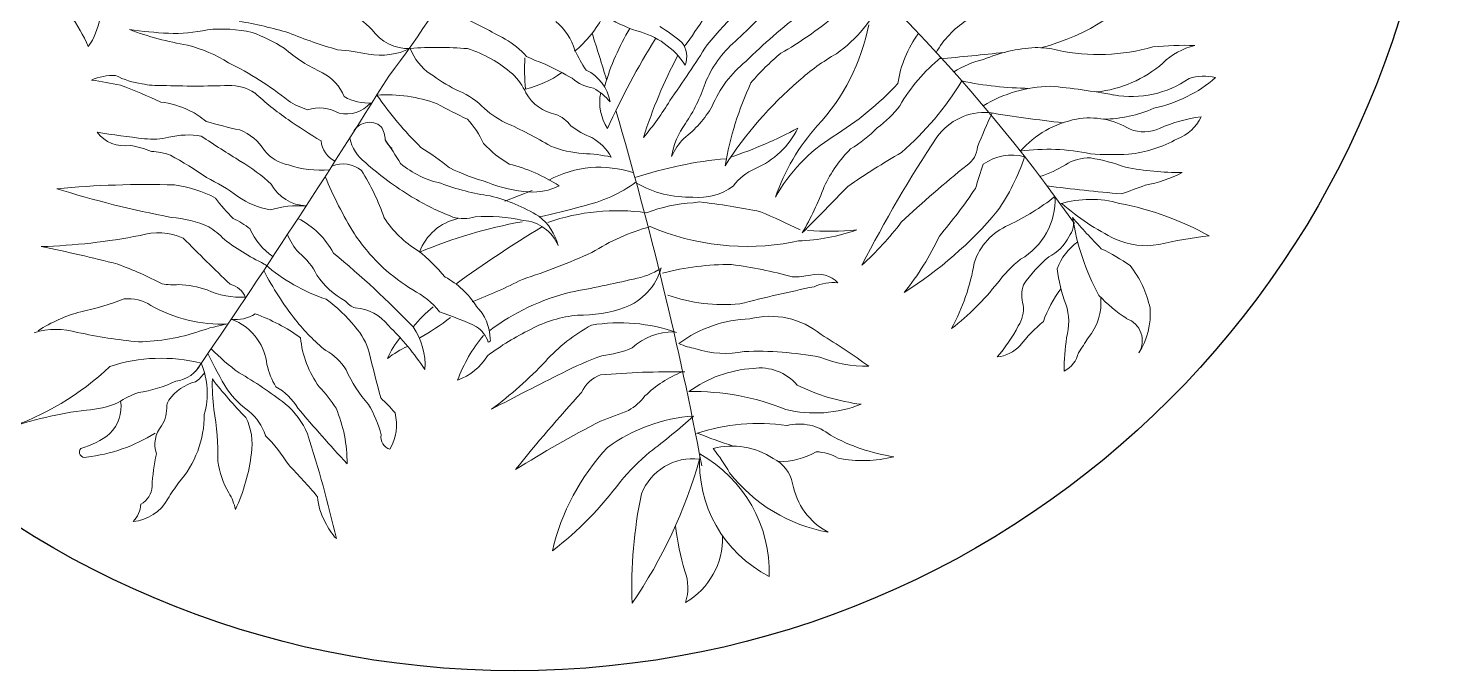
# Model space of a CAD drawing. Header units: inches. Extents: x 484217 to 497210, y -26946 to -21493.
# Drawn here: x 487815.65 to 487841.49, y -24346.91 to -24335.15 of the extents above; entities that cross this region are included whole.
import ezdxf

# ---------------------------------------------------------------- set-up
doc = ezdxf.new("R2010")
doc.units = ezdxf.units.IN
doc.header["$LTSCALE"] = 20
doc.header["$MEASUREMENT"] = 0
doc.layers.add('furniture', color=4, linetype='Continuous')
doc.layers.add('PLANTS', color=84, linetype='Continuous', lineweight=13)

# ---------------------------------------------------------------- blocks, each defined once
blk = doc.blocks.new('A$C137A2C16')
at = {"layer": 'PLANTS'}
for p, q in [((91.313, 66.903), (91.313, 66.461)), ((87.175, 60.89), (87.12, 60.448)), ((83.81, 49.857), (84.086, 47.871))]:
    blk.add_line(p, q, dxfattribs=at)
for centre, radius, start, end in [((89.867, 95.851), 3.365, 153.43857, 184.79373), ((79.786, 93.451), 8.078, 12.1986, 28.90754), ((104.365, 91.103), 20.686, 164.98391, 172.93762), ((89.046, 96.494), 4.661, 180.38578, 211.50023), ((67.559, 85.897), 14.582, 0.86052, 39.4266), ((80.049, 93.009), 6.953, 336.90044, 21.61168), ((79.294, 92.982), 8.665, 358.4928, 14.54476), ((98.652, 94.733), 9.449, 173.6608, 191.66436), ((87.549, 93.522), 2.831, 6.70879, 52.77317), ((112.32, 80.844), 20.233, 137.65986, 156.30069), ((122.192, 91.253), 25.034, 172.61511, 180.65303), ((70.277, 92.969), 13.576, 334.87519, 2.86195), ((77.652, 90.162), 8.381, 353.1575, 27.70914), ((82.139, 91.446), 8.566, 352.64877, 16.31903), ((73.419, 98.01), 19.763, 335.89112, 347.24442), ((84.025, 91.404), 8.955, 357.20774, 14.50245), ((79.277, 91.115), 8.832, 347.5721, 10.69095), ((86.784, 92.325), 2.661, 325.84222, 10.78263), ((130.083, 71.192), 47.63, 156.37395, 161.68512), ((92.791, 87.107), 5.324, 135.62059, 176.8871), ((71.784, 93.588), 19.127, 342.41019, 350.25136), ((57.997, 85.901), 35.338, 5.43948, 8.24393), ((92.061, 91.236), 5.105, 322.8277, 356.98769), ((103.628, 82.065), 14.494, 147.09889, 156.94967), ((101.117, 82.368), 7.022, 88.67384, 115.36194), ((100.556, 84.507), 4.935, 44.17832, 81.57172), ((5.61, 116.929), 91.836, 339.25032, 342.45928), ((100.042, 85.494), 7.153, 150.86796, 183.91659), ((108.419, 77.403), 15.303, 132.35022, 140.91058), ((102.969, 86.818), 1.593, 45.02572, 147.65665), ((94.565, 87.191), 7.092, 178.33998, 214.81934), ((103.16, 81.712), 14.488, 155.11806, 174.34111), ((93.317, 86.962), 3.124, 165.58141, 198.82309), ((83.394, 98.459), 16.383, 305.4615, 321.01344), ((93.943, 95.724), 11.128, 300.73947, 313.63867), ((87.512, 84.626), 5.576, 152.45729, 168.39827), ((-4.678, 118.857), 97.721, 337.61721, 340.62966), ((78.264, 116.291), 34.481, 297.15336, 302.0101), ((139.513, -24.665), 119.163, 112.23141, 129.9934), ((92.245, 83.927), 10.356, 169.8769, 190.1231), ((94.071, 84.272), 9.397, 168.40961, 198.00587), ((83.8, 83.592), 6.972, 3.89853, 19.79599), ((95.193, 102.513), 16.944, 265.96165, 285.18449), ((94.099, 84.167), 1.446, 38.15282, 93.91547), ((99.328, 87.082), 3.915, 202.62036, 237.19232), ((99.3, 82.527), 3.763, 36.88949, 82.47264), ((61.27, 90.468), 24.112, 335.11441, 346.18227), ((91.497, 80.144), 4.691, 16.65712, 79.7388), ((76.927, 77.636), 16.973, 12.16959, 24.81683), ((93.339, 82.729), 3.005, 13.13202, 50.8706), ((78.784, 61.264), 33.268, 42.90226, 44.99547), ((-272.689, 127.161), 357.246, 352.279, 352.99906), ((98.336, 92.62), 8.901, 262.70697, 278.81334), ((105.063, 89.163), 8.448, 220.08819, 237.50035), ((100.009, 79.701), 4.135, 61.75423, 94.28983), ((102.3, 82.189), 1.921, 14.07995, 63.64811), ((92.248, 81.759), 3.448, 152.52431, 202.16318), ((81.687, 71.039), 14.417, 41.88759, 58.64432), ((104.063, 87.3), 8.712, 206.50463, 223.62575), ((108.814, 101.394), 19.306, 249.22474, 256.06205), ((85.286, 83.819), 6.525, 200.27961, 226.97774), ((87.783, 81.96), 5.735, 178.53143, 200.73087), ((89.565, 80.46), 4.061, 163.02296, 221.29665), ((116.329, 121.243), 49.863, 232.1941, 235.09578), ((110.038, 86.795), 10.637, 206.56143, 218.90078), ((70.631, 64.269), 27.269, 19.06834, 36.95994), ((97.693, 81.966), 4.241, 190.20759, 239.03225), ((103.798, 85.148), 8.621, 205.11135, 220.35086), ((98.934, 83.133), 2.187, 237.43615, 274.11668), ((98.856, 78.801), 2.163, 43.62798, 83.76795), ((68.232, 65.16), 21.266, 28.07919, 45.4774), ((87.275, 78.717), 1.713, 22.21239, 72.28175), ((-657.754, -1160.014), 1447.928, 58.881434, 58.95057), ((93.649, 72.279), 10.492, 35.67212, 49.79928), ((99.716, 78.717), 2.477, 352.61123, 34.37612), ((91.978, 84.484), 11.914, 205.86182, 226.88367), ((156.934, 112.017), 75.499, 205.62566, 210.17297), ((64.084, 54.841), 36.213, 36.54814, 43.03926), ((82.867, 68.079), 18.389, 24.78371, 38.65539), ((85.215, 83.278), 7.837, 220.81252, 248.3587), ((151.476, 139.124), 89.349, 223.3589, 229.90521), ((89.864, 64.826), 14.636, 48.49903, 67.30763), ((70.546, 68.747), 9.534, 22.22894, 52.88206), ((64.385, 63.943), 21.612, 18.61816, 33.89197), ((78.207, 71.101), 7.325, 22.71544, 39.78504), ((82.145, 62.149), 18.026, 37.72061, 52.27033), ((72.048, 61.888), 14.337, 34.21149, 65.78088), ((134.779, 89.578), 49.909, 196.78014, 201.7943), ((78.095, 69.395), 8.23, 17.01799, 33.42809), ((74.146, 59.601), 22.721, 29.45337, 39.55522), ((55.297, 61.763), 24.181, 16.53237, 27.0642), ((93.748, 76.635), 15.001, 196.58486, 208.83751), ((93.743, 76.737), 9.211, 212.38274, 232.02793), ((-136.777, -74.9), 268.369, 31.9891, 32.94508), ((72.487, 73.367), 19.14, 342.69875, 352.84995), ((78.697, 69.459), 12.872, 348.54738, 6.80935), ((112.563, 87.148), 40.022, 204.2579, 211.60889), ((95.829, 78.374), 14.601, 215.23998, 237.68857), ((95.875, 74.634), 11.643, 199.00319, 227.60975), ((94.773, 74.963), 13.457, 318.35368, 338.06953), ((98.34, 69.817), 8.917, 335.96476, 0.76696), ((101.655, 82.895), 31.351, 205.08011, 217.43931), ((57.647, 55.41), 21.918, 28.17482, 39.19695), ((104.18, 81.725), 26.599, 207.60296, 224.29329), ((76.116, 51.647), 21.468, 46.69683, 56.14613), ((133.134, 32.473), 49.278, 131.00536, 135.58938), ((92.626, 71.372), 8.352, 324.45595, 348.178), ((92.217, 75.341), 15.283, 205.98552, 216.86555), ((54.488, 60.713), 30.314, 5.57022, 15.1047), ((80.103, 64.131), 5.781, 10.0262, 50.82759), ((95.699, 67.246), 1.905, 120.47276, 182.0455), ((97.85, 67.85), 3.285, 161.56429, 190.80723), ((90.421, 73.244), 13.638, 320.50871, 339.90186), ((94.694, 67.302), 8.627, 333.30825, 8.36625), ((135.69, 30.685), 58.011, 141.01784, 143.97141), ((87.2, 67.394), 6.599, 347.00482, 358.13171), ((213.84, 64.613), 119.246, 178.7409, 181.2591), ((85.54, 69.571), 7.837, 205.70641, 234.15743), ((94.373, 84.784), 23.522, 232.30423, 246.8904), ((74.271, 67.251), 17.06, 323.91265, 357.34569), ((101.328, 62.57), 5.548, 127.72835, 181.39724), ((121.192, 57.021), 23.751, 156.43367, 169.00189), ((106.859, 63.349), 3.355, 127.23361, 181.48239), ((108.826, 63.968), 3.226, 136.5693, 164.93087), ((55.049, 44.461), 27.897, 39.69177, 49.98914), ((83.796, 69.421), 7.748, 208.20629, 234.8345), ((89.721, 65.901), 3.998, 191.00402, 219.22761), ((117.218, 52.792), 26.991, 150.92064, 159.94308), ((124.865, 47.78), 39.905, 154.74283, 160.8202), ((102.52, 61.57), 3.388, 117.68832, 174.70968), ((101.152, 63.379), 4.778, 344.56568, 17.38838), ((101.163, 68.672), 10.998, 294.74302, 336.94778), ((107.692, 67.482), 4.755, 267.41069, 319.04322), ((-1.621, -12.902), 109.693, 41.9811, 44.39238), ((75.868, 57.773), 7.449, 24.09637, 46.97041), ((112.009, 59.495), 27.59, 171.97395, 185.3207), ((83.172, 61.803), 3.792, 339.96048, 24.44492), ((116.167, 53.756), 16.824, 144.91155, 168.13975), ((116.367, 58.263), 13.8, 158.76422, 184.92691), ((85.056, 50.684), 14.508, 127.69369, 134.9981), ((76.891, 60.665), 1.656, 56.91049, 115.19966), ((73.077, 52.972), 11.894, 43.48804, 58.26479), ((104.145, 60.736), 8.535, 168.52205, 203.72828), ((107.395, 60.277), 2.456, 88.08505, 140.86084), ((79.679, 56.864), 5.519, 109.95906, 153.43343), ((99.056, 87.117), 33.638, 229.07553, 239.4962), ((85.699, 64.574), 5.255, 220.55527, 247.61667), ((108.402, 57.926), 17.043, 166.00255, 182.11753), ((83.12, 63.548), 11.608, 327.52427, 352.30361), ((91.476, 61.691), 6.403, 328.57196, 358.75458), ((107.572, 60.52), 8.536, 170.81049, 202.78436), ((109.005, 58.109), 5.116, 133.38519, 181.60595), ((112.747, 97.666), 52.6, 224.95754, 232.61992), ((66.067, 46.171), 19.91, 36.93349, 45.90485), ((86.259, 63.148), 4.283, 213.01973, 233.27601), ((79.617, 61.881), 7.249, 317.16409, 349.04546), ((98.218, 58.623), 11.247, 170.65949, 187.46989), ((65.225, 65.355), 11.263, 314.9981, 327.67858), ((79.882, 73.418), 27.957, 324.39604, 329.78454), ((110.945, 50.719), 9.321, 75.21254, 137.70892), ((106.624, 65.343), 8.74, 252.87061, 320.05085), ((85.371, 69.99), 15.539, 225.4381, 241.38573), ((92.607, 60.158), 4.694, 322.5232, 337.37923), ((110.866, 42.534), 16.936, 107.52484, 114.32247), ((68.225, 51.456), 7.705, 26.20511, 50.14905), ((89.038, 53.713), 4.071, 7.08932, 61.46164), ((105.269, 51.056), 11.548, 147.20232, 176.64086), ((94.683, -196.533), 253.673, 93.87185, 94.62984), ((78.878, 53.518), 2.935, 86.21417, 141.70799), ((81.073, 52.612), 4.326, 117.55125, 137.05298), ((94.683, -196.533), 253.673, 87.69935, 93.374), ((90.403, 53.075), 7.299, 148.17989, 195.48672), ((75.811, 53.101), 9.82, 359.42084, 23.0746), ((100.753, 51.935), 14.651, 159.10132, 185.97871), ((102.845, 57.807), 14.8, 182.33819, 199.39861), ((85.782, 55.497), 5.531, 357.58099, 18.66658), ((99.731, 56.202), 4.375, 167.44439, 208.64007), ((153.773, 43.554), 57.122, 166.11804, 171.93608), ((105.98, 58.247), 7.793, 188.60887, 211.16043), ((112.667, 55.365), 11.395, 171.03118, 203.03849), ((64.891, 36.773), 41.816, 23.80199, 29.14955), ((107.964, 55.588), 3.8, 159.92562, 235.67497), ((88.049, 27.254), 33.847, 42.528, 61.12373), ((108.864, 52.218), 5.126, 17.02, 78.38303), ((73.383, 63.358), 8.632, 281.3092, 291.69745), ((75.381, 56.506), 2.696, 304.45952, 339.44271), ((79.681, 58.89), 3.227, 245.2886, 290.55902), ((83.802, 52.244), 3.572, 106.45078, 137.2007), ((92.211, 51.207), 10.425, 154.65235, 165.37899), ((75.286, 50.954), 3.945, 93.06439, 128.0452), ((76.042, 58.196), 6.231, 310.30495, 325.54711), ((3.034, 55.181), 88.275, 357.1879, 0.0535), ((119.363, 16.542), 56.806, 138.36457, 140.42908), ((70.163, 51.023), 6.742, 359.7553, 23.06695), ((80.944, 51.37), 2.25, 112.75796, 146.30818), ((74.295, 56.378), 8.231, 326.08267, 342.02975), ((84.055, 53.192), 9.08, 345.77343, 6.46918), ((89.242, 52.858), 6.766, 352.31761, 10.62012), ((96.141, 51.641), 4.083, 17.81963, 39.06836), ((118.881, 61.831), 17.732, 207.47879, 216.69095), ((110.533, 73.182), 19.056, 263.82607, 273.41644), ((112.109, 51.05), 3.141, 58.1737, 98.05002), ((61.886, 61.627), 16.327, 321.94665, 326.9744), ((76.358, 53.799), 2.959, 285.997, 336.47039), ((43.519, 50.704), 42.174, 358.92388, 3.12227), ((43.549, 43.896), 46.22, 4.86473, 11.22177), ((68.402, 47.578), 32.071, 5.85627, 9.53651), ((119.125, 81.373), 31.836, 245.29854, 258.89406), ((77.521, 46.444), 5.825, 118.49405, 137.25224), ((99.919, 33.427), 26.272, 135.67214, 143.31841), ((92.063, 43.362), 11.69, 134.29008, 152.64857), ((80.372, 50.767), 3.657, 341.72885, 15.25608), ((105.36, 54.969), 12.062, 195.56217, 214.7584), ((117.562, 54.518), 21.767, 186.76647, 194.60428), ((99.441, 51.814), 2.239, 186.34047, 233.15149), ((78.129, 62.013), 11.087, 252.56384, 263.66017), ((77.901, 47.072), 3.95, 100.6109, 124.11271), ((87.931, 47.11), 3.621, 90.5457, 129.64231), ((88.308, 48.021), 2.741, 98.63024, 163.73785), ((106.576, 51.083), 15.375, 180.86809, 203.96787), ((101.31, 49.825), 8.528, 172.34908, 195.15471), ((183.624, 72.26), 86.026, 194.41099, 198.89903), ((115.078, 59.56), 15.532, 213.86223, 243.91612), ((86.387, 35.633), 24.03, 24.52868, 40.48868), ((25.822, 2.634), 62.173, 39.31406, 49.22855), ((113.611, 14.168), 54.241, 138.09217, 141.54562), ((80.658, 43.397), 8.541, 125.59772, 149.4881), ((75.671, 52.005), 8.514, 324.18459, 343.73877), ((94.177, 41.537), 11.963, 135.65785, 153.05894), ((166.024, 75.996), 83.785, 198.13884, 202.97493), ((185.52, 109.972), 106.002, 214.44018, 218.21591), ((73.802, 53.291), 6.548, 302.82484, 320.43847), ((75.936, 54.184), 7.92, 300.01271, 316.50096), ((95.649, 43.899), 11.107, 153.88459, 171.0621), ((118.884, 47.011), 33.186, 177.08446, 189.80028), ((280.297, 92.168), 188.793, 193.2085, 194.86519), ((95.182, 40.587), 23.02, 161.91321, 171.73689), ((80.233, 43.409), 5.243, 123.33896, 146.65724), ((55.546, 39.29), 35.108, 7.90751, 14.05474), ((111.054, 51.749), 18.45, 193.01031, 203.86112), ((71.447, 32.201), 28.787, 23.61677, 33.50461), ((52.197, 66.891), 32.825, 317.81367, 321.87059), ((81.155, 41.095), 6.358, 101.41539, 119.57621), ((68.013, 55.043), 16.625, 321.44746, 331.15717), ((68.075, 52.98), 16.57, 326.55838, 338.68311), ((63.828, 56.873), 16.018, 311.34586, 318.65034), ((82.135, 45.404), 2.552, 329.97071, 4.97007), ((71.85, 47.651), 3.796, 278.34265, 312.39555), ((85.083, 39.272), 10.22, 146.93443, 170.58204), ((91.079, 31.381), 16.679, 127.11503, 135.49843), ((92.413, 41.492), 3.319, 78.15094, 121.70193), ((93.121, 44.584), 0.158, 350.53638, 99.4625), ((69.407, 44.465), 3.048, 291.51417, 349.23824), ((67.726, 42.879), 4.784, 337.12117, 12.27271), ((75.957, 46.705), 6.596, 307.36484, 334.34347), ((69.275, 54.419), 18.249, 315.74945, 325.66801), ((88.15, 44.404), 3.623, 179.25591, 237.1034), ((92.633, 38.79), 5.865, 109.57095, 138.46878), ((109.288, 30.233), 22.058, 141.34074, 148.46868), ((93.485, 42.474), 2.094, 95.7107, 132.74562), ((101.279, 50.856), 10.735, 217.3679, 236.41102), ((91.517, 41.515), 3.844, 5.94713, 46.11407), ((65.944, 63.918), 24.695, 291.5174, 302.41934), ((-321.045, -352.94), 558.567, 42.51122, 44.99961), ((93.924, 31.381), 12.645, 116.69487, 128.45425), ((92.749, 36.904), 5.364, 114.94433, 140.55036), ((76.831, 35.774), 15.68, 15.78142, 25.04001), ((74.688, 35.118), 7.728, 122.59861, 152.95594), ((88.43, 33.531), 17.934, 155.3217, 162.17473), ((77.76, 39.016), 1.818, 78.29867, 108.43381), ((88.013, 16.463), 26.264, 107.85565, 112.10812), ((77.712, 42.462), 1.716, 284.03535, 309.09171), ((66.87, 56.818), 21.646, 305.20656, 315.64185), ((80.887, 46.314), 7.216, 289.79923, 315.80085), ((99.935, 46.523), 11.132, 207.30061, 217.39658), ((72.258, 40.951), 3.223, 316.58582, 351.8573), ((73.618, 39.09), 2.23, 334.48656, 35.58174), ((77.919, 39.739), 1.242, 126.24978, 233.61825), ((75.319, 54.093), 19.144, 306.35417, 313.95893), ((100.446, 22.852), 18.171, 110.35359, 122.7774), ((92.785, 35.583), 4.509, 72.7087, 112.06145), ((45.982, 52.906), 28.926, 324.29285, 331.31225), ((77.518, 41.286), 2.828, 268.77893, 310.36266), ((84.773, 24.85), 14.745, 95.61302, 109.65418), ((124.149, -15.817), 64.667, 120.74333, 127.36013), ((98.883, 40.362), 6.698, 190.86315, 204.77611), ((75.193, 35.409), 3.379, 100.12486, 138.5916), ((77.599, 36.275), 2.705, 136.72201, 184.39862), ((81.056, 37.136), 2.026, 127.80436, 188.74961), ((78.922, 50.46), 14.101, 290.83392, 303.31114), ((91.901, 35.285), 3.125, 114.44438, 163.18488), ((95.923, 41.89), 5.341, 215.7551, 234.24745), ((64.126, 44.169), 10.741, 305.83628, 322.59518), ((77.429, 38.263), 1.785, 262.82153, 319.434), ((74.876, 64.464), 28.654, 279.59604, 288.43528), ((103.586, 24.121), 14.868, 118.23792, 123.69058), ((96.621, 33.872), 3.349, 46.73072, 91.19351), ((94.725, 21.653), 29.058, 150.35998, 157.31388), ((70.439, 38.656), 5.16, 313.53176, 329.889), ((17.018, 96.68), 85.119, 313.1818, 315.00056), ((72.709, 37.481), 6.613, 327.68089, 352.4357), ((87.813, 36.799), 1.256, 293.02967, 330.94587), ((92.356, 31.884), 4.554, 92.92175, 118.49611), ((92.124, 121.633), 85.201, 270, 272.16189), ((98.035, 27.552), 8.397, 91.43212, 106.99028), ((98.172, 36.724), 0.851, 245.9247, 330.94587), ((79.117, 26.759), 12.307, 135.00056, 146.42763), ((86.446, 30.02), 5.771, 105.46072, 139.8391), ((84.18, 39.252), 5.479, 290.74208, 318.81463), ((94.533, 26.766), 10.104, 115.49596, 131.18648), ((91.164, 43.575), 9.132, 281.04003, 298.9269), ((87.458, 17.752), 21.815, 128.11691, 140.87015), ((57.497, 54.75), 26.856, 305.15719, 311.42422), ((78.566, 35.248), 2.862, 285.45232, 344.49045), ((88.188, 32.403), 7.172, 163.13994, 183.18346), ((87.152, 29.746), 4.501, 103.24077, 128.29876), ((77.262, 40.891), 12.46, 306.08252, 328.44344), ((94.132, 31.043), 3.772, 108.8535, 138.4466), ((78.177, 29.203), 10.285, 154.90562, 172.13581), ((75.787, 35.012), 2.729, 295.5604, 336.98678), ((82.236, 37.075), 4.352, 279.49919, 299.2493), ((83.05, 44.227), 13.503, 295.15409, 307.71044), ((98.026, 25.327), 8.451, 108.54616, 121.26423), ((50.127, 118.674), 98.554, 296.9105, 299.87647), ((96.996, 24.222), 9.266, 76.11507, 100.30504), ((75.165, 30.497), 3.182, 133.83142, 168.06032), ((78.123, 29.196), 3.549, 109.06512, 145.30537), ((87.087, 21.318), 13.602, 124.77835, 135.85095), ((98.773, 22.213), 13.15, 131.48177, 146.88917), ((91.004, 38.554), 6.557, 261.7404, 293.70355), ((77.351, 24.624), 9.695, 134.66479, 152.94986), ((11.981, 42.811), 61.191, 344.76252, 349.01956), ((41.597, 47.158), 37.198, 330.94587, 334.62282), ((75.845, 34.258), 5.651, 312.08583, 336.50184), ((81.072, 34.944), 4.67, 281.43192, 312.03165), ((79.196, 52.667), 22.781, 284.74266, 294.9052), ((103.964, -57.921), 89.258, 89.93118, 94.72454), ((102.074, 34.666), 3.882, 280.74541, 300.96425), ((58.023, 30.61), 9.966, 344.46997, 0), ((-7.967, 116.085), 120.624, 313.47276, 315.00056), ((85.151, 26.244), 5.191, 127.4059, 142.59522), ((71.819, 41.118), 16.413, 309.686, 321.70133), ((95.986, 26.917), 4.073, 107.92825, 137.89103), ((97.52, 25.724), 5.388, 99.69945, 127.4059), ((119.788, -6.033), 41.297, 117.09601, 121.24017), ((101.627, 34.697), 4.018, 260.70047, 286.92782), ((87.811, 20.398), 12.662, 130.23691, 141.70625), ((75.417, 38.212), 10.448, 292.34437, 302.4717), ((85.453, 28.561), 2.452, 339.39861, 19.94018), ((90.703, 25.912), 3.453, 110.09559, 148.84399), ((90.894, 25.771), 3.653, 83.04691, 112.14267), ((91.387, 34.478), 5.081, 269.4267, 288.08559), ((111.259, 9.009), 27.022, 129.01829, 137.12165), ((101.721, 19.224), 10.595, 108.43528, 122.25793), ((47.685, 37.913), 22.829, 326.74615, 337.10981), ((78.032, 24.212), 6.298, 140.90614, 160.01725), ((77.142, 24.891), 5.181, 125.77781, 140.52809), ((79.862, 26.474), 5.264, 156.80181, 181.19152), ((94.884, 9.173), 25.556, 131.73007, 138.27105), ((85.975, 22.904), 8.673, 139.39926, 159.07629), ((85.151, 23.697), 5.575, 120.75049, 135.00056), ((-1.319, 160.532), 158.224, 301.5934, 303.23222), ((86.779, 27.464), 1.562, 99.25539, 152.52663), ((81.334, 29.813), 5.21, 321.17072, 350.97989), ((96.267, 24.874), 3.316, 93.4683, 128.85497), ((37.909, 36.432), 30.905, 339.07587, 344.0549), ((87.626, 22.854), 8.004, 143.29365, 162.4079), ((78.363, 29.203), 9.815, 317.28411, 349.49128), ((100.115, 26.686), 12.123, 176.56397, 186.11539), ((80.843, 39.729), 16.272, 301.79554, 310.71644), ((89.671, 32.768), 6.972, 293.29081, 310.36509), ((95.521, 23.336), 3.939, 67.36523, 104.26478), ((102.075, 2.792), 38.124, 141.80639, 146.31045), ((65.634, 27.708), 5.476, 335.00505, 349.69535), ((69.669, 26.365), 4.93, 340.27083, 0), ((92.708, 22.296), 8.46, 149.84237, 163.30106), ((84.409, 50.421), 25.357, 281.99015, 288.43528), ((79.132, 52.536), 29.698, 294.52006, 301.2754), ((92.902, 15.32), 12.363, 51.7629, 70.46299), ((65.618, 27.238), 5.308, 319.02242, 339.67723), ((79.725, 23.693), 4.638, 147.52931, 164.01603), ((142.083, 9.129), 66.389, 165.2773, 172.27153), ((14.865, 54.102), 71.226, 329.59706, 336.12403), ((84.93, 23.207), 4.217, 142.7657, 184.06023), ((74.677, 24.03), 13.454, 347.63774, 5.82141), ((94.704, 37.891), 12.794, 255.29831, 264.68535), ((20.615, 43.366), 56.846, 337.52471, 340.83149), ((81.16, 20.89), 7.169, 145.30537, 157.47465), ((80.888, 25.172), 3.743, 335.77267, 353.17968), ((100.131, 19.887), 11.148, 152.62227, 185.36398), ((91.146, 19.891), 5.204, 60.59329, 100.11854), ((88.774, 23.271), 2.271, 353.88461, 50.0952), ((89.036, 23.378), 2.544, 22.57231, 42.29908), ((94.56, 24.409), 3.175, 180.98817, 222.17529), ((92.368, 6.127), 19.06, 75.82167, 86.53723), ((92.143, 17.554), 7.045, 35.39781, 77.22103), ((97.537, 30.915), 6.329, 265.46087, 286.55738), ((100.431, 21.716), 3.317, 87.87886, 109.183), ((63.835, 19.342), 4.578, 41.47003, 93.85609), ((73.166, 22.781), 3.672, 164.57812, 191.33114), ((103.829, 8.796), 36.742, 155.65973, 158.83912), ((72.151, 23.813), 2.393, 294.4867, 355.76369), ((105.354, 5.762), 27.616, 139.66859, 146.59269), ((69.272, 11.448), 11.108, 100.40969, 126.02685), ((37.361, 24.499), 43.392, 348.86032, 357.89839), ((87.505, 20.518), 2.798, 133.60338, 173.26741), ((82.471, 21.105), 8.776, 355.13558, 12.66526), ((93.091, 23.148), 1.241, 224.55376, 242.12572), ((92.136, 19.725), 2.355, 44.9908, 80.84616), ((95.417, 22.638), 2.041, 217.68262, 275.12983), ((114.415, 36.219), 22.044, 221.42311, 224.88055), ((165.424, -22.556), 93.829, 152.36308, 155.65933), ((67.505, 18.282), 17.411, 358.26181, 8.47098), ((53.853, 32.449), 35.796, 334.79931, 341.59864), ((83.599, 17.168), 11.208, 353.36761, 19.15913), ((101.086, 32.02), 12.664, 244.32845, 254.50872), ((96.811, 18.432), 2.986, 351.59959, 48.36591), ((97.517, 21.072), 6.342, 186.43528, 200.55568), ((97.279, 18.36), 1.516, 16.2599, 73.73898), ((72.447, 9.148), 19.212, 5.23587, 30.31629), ((91.35, 16.489), 2.542, 31.41817, 86.3015), ((85.007, 17.723), 6.666, 350.3114, 9.6886), ((98.148, 16.95), 1.926, 32.90473, 72.28348), ((95.158, 18.09), 10.255, 181.87784, 199.8928), ((88.581, 15.42), 5.488, 2.20604, 25.86592), ((90.749, 14.676), 5.169, 150.67457, 184.02374), ((120.082, 13.751), 28.645, 174.28952, 185.71048), ((94.369, 15.834), 0.365, 213.68955, 6.27738)]:
    blk.add_arc(centre, radius, start, end, dxfattribs=at)

msp = doc.modelspace()

# ---------------------------------------------------------------- linework, layer by layer
at = {"layer": 'furniture'}
msp.add_circle((487824.549, -24329.969, 6.93), 16.945, dxfattribs=at)

# ---------------------------------------------------------------- block references
at = {"layer": 'PLANTS', "xscale": 0.266257615534413, "yscale": 0.266257615534413, "zscale": 0.266257615534413, "rotation": 283.0645570240567}
msp.add_blockref('A$C137A2C16', (487806.894, -24319.389, 13.86), dxfattribs=at)

doc.saveas('drawing.dxf')
